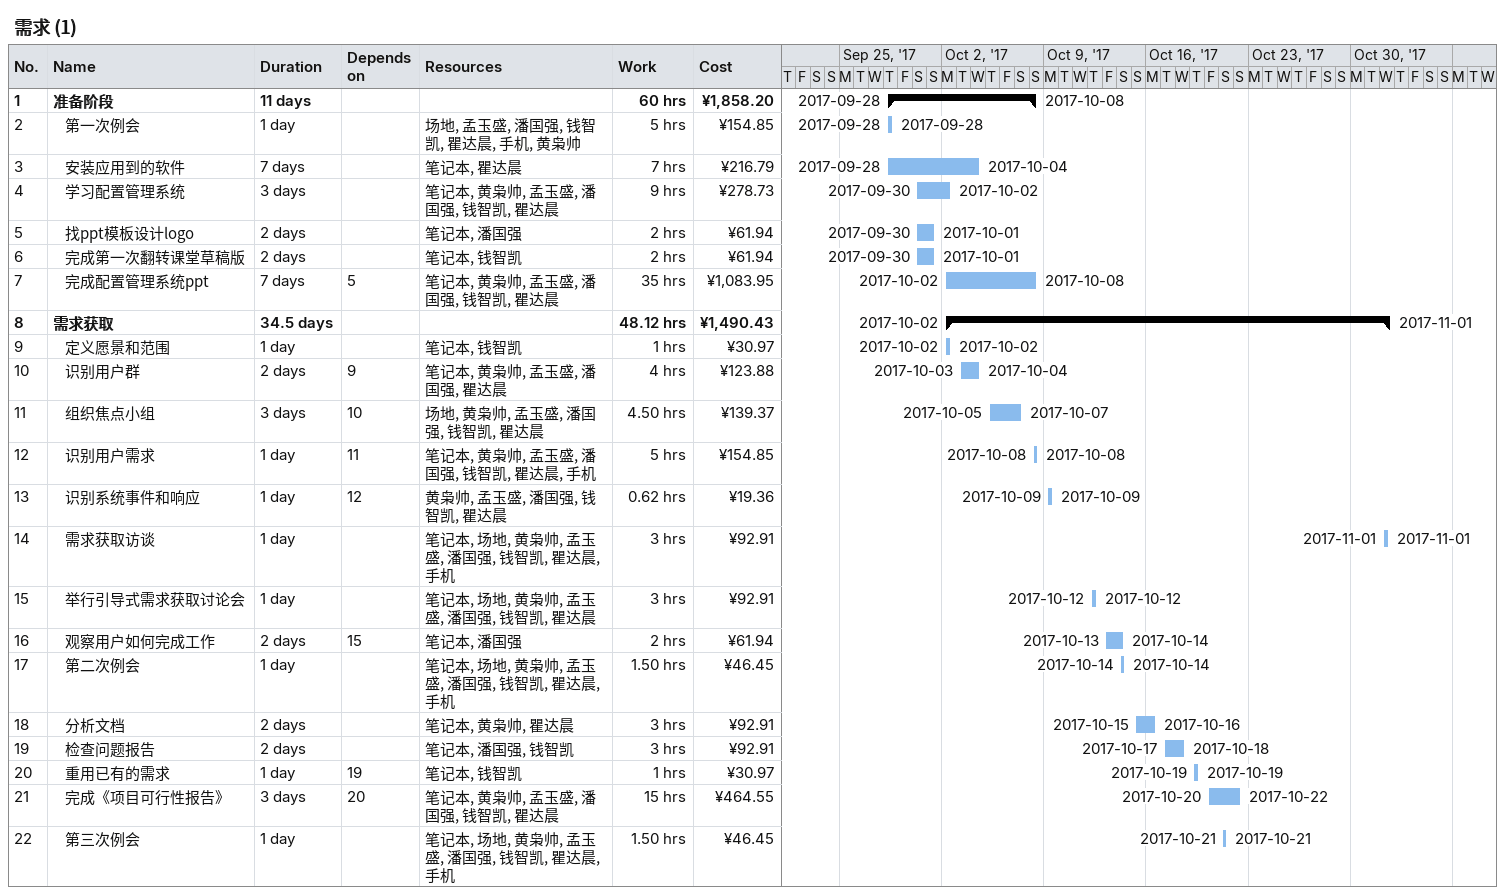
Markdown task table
需求 (1)

| ID | Level | Task | Duration | Start | Finish | Predecessors | Resources | Work (h) | Cost (¥) |
|---|---|---|---|---|---|---|---|---|---|
| 1 | 1 | **准备阶段** | 11d | 2017-09-28 | 2017-10-08 |  |  | 60 | 1858.20 |
| 2 | 2 | 第一次例会 | 1d | 2017-09-28 | 2017-09-28 |  | 场地, 孟玉盛, 潘国强, 钱智凯, 瞿达晨, 手机, 黄枭帅 | 5 | 154.85 |
| 3 | 2 | 安装应用到的软件 | 7d | 2017-09-28 | 2017-10-04 |  | 笔记本, 瞿达晨 | 7 | 216.79 |
| 4 | 2 | 学习配置管理系统 | 3d | 2017-09-30 | 2017-10-02 |  | 笔记本, 黄枭帅, 孟玉盛, 潘国强, 钱智凯, 瞿达晨 | 9 | 278.73 |
| 5 | 2 | 找ppt模板设计logo | 2d | 2017-09-30 | 2017-10-01 |  | 笔记本, 潘国强 | 2 | 61.94 |
| 6 | 2 | 完成第一次翻转课堂草稿版 | 2d | 2017-09-30 | 2017-10-01 |  | 笔记本, 钱智凯 | 2 | 61.94 |
| 7 | 2 | 完成配置管理系统ppt | 7d | 2017-10-02 | 2017-10-08 | 5 | 笔记本, 黄枭帅, 孟玉盛, 潘国强, 钱智凯, 瞿达晨 | 35 | 1083.95 |
| 8 | 1 | **需求获取** | 34.5d | 2017-10-02 | 2017-11-01 |  |  | 48.12 | 1490.43 |
| 9 | 2 | 定义愿景和范围 | 1d | 2017-10-02 | 2017-10-02 |  | 笔记本, 钱智凯 | 1 | 30.97 |
| 10 | 2 | 识别用户群 | 2d | 2017-10-03 | 2017-10-04 | 9 | 笔记本, 黄枭帅, 孟玉盛, 潘国强, 瞿达晨 | 4 | 123.88 |
| 11 | 2 | 组织焦点小组 | 3d | 2017-10-05 | 2017-10-07 | 10 | 场地, 黄枭帅, 孟玉盛, 潘国强, 钱智凯, 瞿达晨 | 4.50 | 139.37 |
| 12 | 2 | 识别用户需求 | 1d | 2017-10-08 | 2017-10-08 | 11 | 笔记本, 黄枭帅, 孟玉盛, 潘国强, 钱智凯, 瞿达晨, 手机 | 5 | 154.85 |
| 13 | 2 | 识别系统事件和响应 | 1d | 2017-10-09 | 2017-10-09 | 12 | 黄枭帅, 孟玉盛, 潘国强, 钱智凯, 瞿达晨 | 0.62 | 19.36 |
| 14 | 2 | 需求获取访谈 | 1d | 2017-11-01 | 2017-11-01 |  | 笔记本, 场地, 黄枭帅, 孟玉盛, 潘国强, 钱智凯, 瞿达晨, 手机 | 3 | 92.91 |
| 15 | 2 | 举行引导式需求获取讨论会 | 1d | 2017-10-12 | 2017-10-12 |  | 笔记本, 场地, 黄枭帅, 孟玉盛, 潘国强, 钱智凯, 瞿达晨 | 3 | 92.91 |
| 16 | 2 | 观察用户如何完成工作 | 2d | 2017-10-13 | 2017-10-14 | 15 | 笔记本, 潘国强 | 2 | 61.94 |
| 17 | 2 | 第二次例会 | 1d | 2017-10-14 | 2017-10-14 |  | 笔记本, 场地, 黄枭帅, 孟玉盛, 潘国强, 钱智凯, 瞿达晨, 手机 | 1.50 | 46.45 |
| 18 | 2 | 分析文档 | 2d | 2017-10-15 | 2017-10-16 |  | 笔记本, 黄枭帅, 瞿达晨 | 3 | 92.91 |
| 19 | 2 | 检查问题报告 | 2d | 2017-10-17 | 2017-10-18 |  | 笔记本, 潘国强, 钱智凯 | 3 | 92.91 |
| 20 | 2 | 重用已有的需求 | 1d | 2017-10-19 | 2017-10-19 | 19 | 笔记本, 钱智凯 | 1 | 30.97 |
| 21 | 2 | 完成《项目可行性报告》 | 3d | 2017-10-20 | 2017-10-22 | 20 | 笔记本, 黄枭帅, 孟玉盛, 潘国强, 钱智凯, 瞿达晨 | 15 | 464.55 |
| 22 | 2 | 第三次例会 | 1d | 2017-10-21 | 2017-10-21 |  | 笔记本, 场地, 黄枭帅, 孟玉盛, 潘国强, 钱智凯, 瞿达晨, 手机 | 1.50 | 46.45 |
